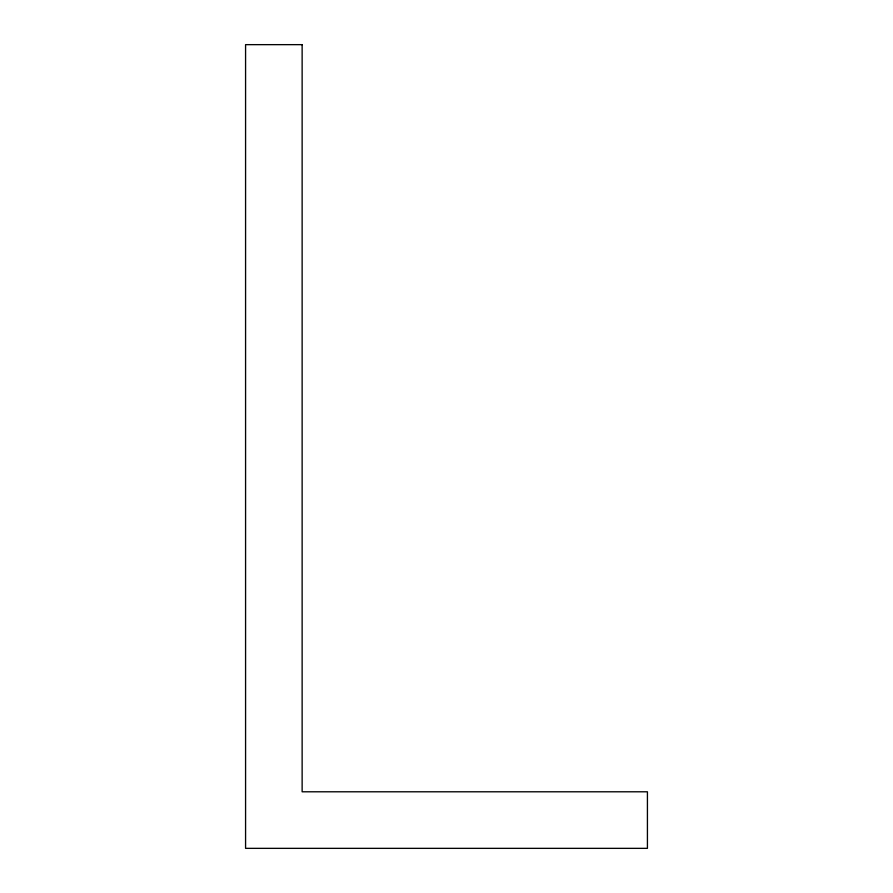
<?xml version="1.0" encoding="UTF-8"?>
<svg xmlns="http://www.w3.org/2000/svg" width="893" height="893" viewBox="0 0 893 893"><rect width="100%" height="100%" fill="white"/><g stroke="black" fill="none" stroke-linecap="round" stroke-linejoin="round"><path stroke-width="1.34" d="M302.135 44.65L245.575 44.65L245.575 848.35L647.425 848.35L647.425 791.79L302.135 791.79L302.135 44.65"/></g></svg>
